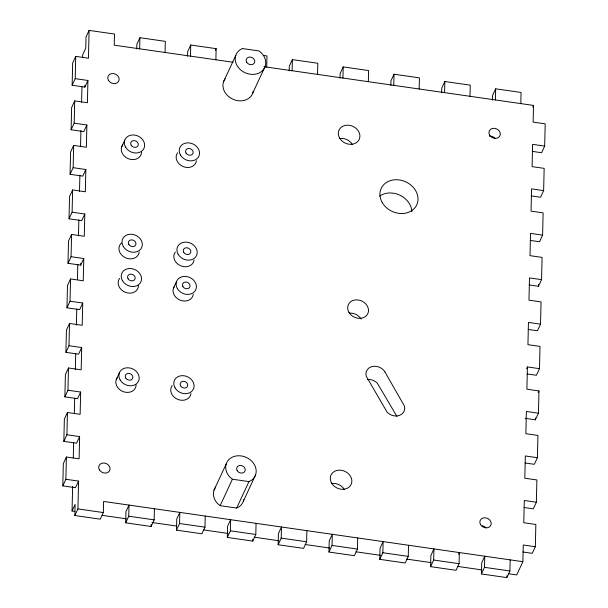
<?xml version="1.0" encoding="UTF-8"?>
<svg xmlns="http://www.w3.org/2000/svg" width="608" height="608" viewBox="0 0 608 608"><rect width="100%" height="100%" fill="white"/><g stroke="black" fill="none" stroke-linecap="round" stroke-linejoin="round"><path stroke-width="0.91" d="M62.806 485.883L65.877 479.271L78.576 481.095L75.506 487.707L62.806 485.883L63.323 463.63L66.394 457.018L79.101 458.842L79.618 436.582L66.91 434.758L63.84 441.37L76.547 443.194L79.618 436.582M63.84 441.37L64.364 419.117L67.435 412.498L80.134 414.329L80.659 392.069L67.952 390.245L64.881 396.857L77.588 398.681L80.659 392.069M64.881 396.857L65.398 374.604L68.468 367.984L81.176 369.816L81.692 347.556L68.985 345.732L65.922 352.344L78.622 354.168L81.692 347.556M65.922 352.344L66.439 330.091L69.51 323.471L82.217 325.303L82.734 303.042L70.026 301.218L66.956 307.83L79.663 309.654L82.734 303.042M66.956 307.83L67.473 285.578L70.543 278.958L83.25 280.79L83.775 258.529L71.068 256.705L67.997 263.317L80.704 265.141L83.775 258.529M67.997 263.317L68.514 241.064L71.584 234.445L84.292 236.276L84.808 214.016L72.101 212.192L69.031 218.804L81.738 220.628L84.808 214.016M69.031 218.804L69.555 196.551L72.626 189.932L85.325 191.763L85.85 169.503L73.142 167.679L70.072 174.291L82.779 176.115L85.85 169.503M70.072 174.291L70.589 152.038L73.659 145.418L86.366 147.25L86.883 124.99L74.184 123.166L71.113 129.778L83.813 131.602L86.883 124.99M71.113 129.778L71.63 107.525L74.7 100.905L87.408 102.737L87.924 80.476L75.217 78.652L72.147 85.264L84.854 87.088L87.924 80.476M72.147 85.264L72.671 63.012L75.742 56.392L88.441 58.224L89.095 30.4L114.502 34.048L114.243 45.182L233.13 62.259M65.877 479.271L66.394 457.018M66.91 434.758L67.435 412.498M67.952 390.245L68.468 367.984M68.985 345.732L69.51 323.471M70.026 301.218L70.543 278.958M71.068 256.705L71.584 234.445M72.101 212.192L72.626 189.932M73.142 167.679L73.659 145.418M74.184 123.166L74.7 100.905M75.217 78.652L75.742 56.392M74.868 511.419L72.048 511.016L72.626 486.354M73.287 457.9L73.644 442.723M74.328 413.311L74.685 398.141M75.346 369.679L75.726 353.552M76.388 325.098L76.76 308.97M77.452 279.566L77.801 264.389M78.47 235.934L78.842 219.807M79.504 191.353L79.884 175.226M80.545 146.764L80.925 130.644M81.586 102.182L81.943 87.005M82.627 57.6L82.696 54.758L85.766 48.138L86.024 37.012L89.095 30.4M263.986 66.698L533.512 105.42L533.125 122.117L545.194 123.85L544.677 146.102L532.608 144.37L532.091 166.63L544.16 168.363L543.636 190.616L531.567 188.883L531.05 211.143L543.119 212.876L542.602 235.129L530.533 233.396L530.009 255.656L542.078 257.389L541.561 279.642L529.492 277.909L528.975 300.17L541.044 301.902L540.527 324.155L528.451 322.422L527.934 344.683L540.003 346.416L539.486 368.668L527.417 366.936L526.893 389.196L538.969 390.929L538.445 413.182L526.376 411.449L525.859 433.709L537.928 435.442L537.411 457.702L525.335 455.962L524.818 478.222L536.887 479.955L536.37 502.216L524.301 500.475L523.777 522.736L535.853 524.468L535.329 546.729L523.26 544.988L522.872 561.686L103.603 501.44L103.337 512.567L100.267 519.179L74.86 515.531L75.118 504.404L72.048 511.016M80.704 265.141L80.742 263.287M84.854 87.088L84.9 85.234M74.86 515.531L77.93 508.919L78.576 481.095M125.681 522.834L125.94 511.708L129.01 505.088L128.752 516.222L125.681 522.834L151.088 526.482L154.158 519.87L154.417 508.744M136.739 48.952L136.846 44.316L139.916 37.704L165.323 41.352L165.064 52.478M139.658 48.83L139.916 37.704M151.088 526.482L151.134 524.628M176.502 530.138L176.761 519.004L179.831 512.392L179.573 523.518L176.502 530.138L201.909 533.786L204.98 527.174L205.238 516.048M187.56 56.255L187.667 51.619L190.737 45.007L216.144 48.655L215.886 59.782M190.479 56.134L190.737 45.007M227.324 537.442L227.582 526.308L230.652 519.696L230.394 530.822L227.324 537.442L252.73 541.09L255.801 534.478L256.059 523.344M252.73 541.09L252.776 539.235M266.707 67.085L266.965 55.959L263.332 55.434M278.145 544.738L278.403 533.611L281.474 526.999L281.215 538.126L278.145 544.738L303.552 548.393L306.622 541.781L306.88 530.647M289.195 70.862L289.309 66.219L292.38 59.607L317.786 63.262L317.528 74.389M292.114 70.741L292.38 59.607M328.966 552.041L329.224 540.915L332.295 534.303L332.036 545.429L328.966 552.041L354.373 555.697L357.443 549.077L357.702 537.951M340.016 78.158L340.13 73.522L343.201 66.91L368.608 70.558L368.349 81.692M342.935 78.037L343.201 66.91M379.787 559.345L380.046 548.218L383.116 541.599L382.858 552.733L379.787 559.345L405.194 562.993L408.264 556.381L408.523 545.254M390.838 85.462L390.952 80.826L394.022 74.214L419.429 77.862L419.17 88.996M393.756 85.34L394.022 74.214M430.608 566.648L430.867 555.522L433.937 548.902L433.679 560.036L430.608 566.648L456.015 570.296L459.086 563.684L459.344 552.558L458.576 554.207M441.659 92.766L441.773 88.13L444.836 81.518L470.25 85.166L469.992 96.292M444.577 92.644L444.836 81.518M481.43 573.952L481.688 562.818L484.758 556.206L484.5 567.332L481.43 573.952L506.836 577.6L509.907 570.988L510.165 559.862M492.48 100.069L492.586 95.433L495.657 88.821L521.071 92.469L520.813 103.596M495.398 99.948L495.657 88.821M506.836 577.6L506.882 575.746M525.16 418.334L535.374 419.801L535.42 417.947M529.211 284.924L538.49 286.262L538.536 284.407M121.653 146.878L124.724 140.266M215.376 50.312L216.144 48.655M223.546 81.761L235.82 55.305M116.219 379.681L119.29 373.069M252.837 92.902L265.118 66.447M173.424 288.306L176.495 281.694M214.016 490.17L226.298 463.714M215.612 487.168A15.686 13.019 24.9 0 0 217.656 503.629L220.126 505.681L232.408 479.226L248.953 481.597L251.499 480.274A15.686 13.019 24.9 0 0 251.94 461.388A15.686 13.019 24.9 0 0 230.379 458.295A15.686 13.019 24.9 0 0 229.938 477.174L232.408 479.226M220.126 505.681L236.672 508.052L248.953 481.597M243.306 501.311L255.588 474.856M532.745 107.076L533.512 105.42M544.677 146.102L541.606 152.722L532.319 151.384M543.636 190.616L540.565 197.235L531.286 195.898M542.602 235.129L539.532 241.748L530.244 240.411M538.49 286.262L541.561 279.642M540.527 324.155L537.457 330.775L528.17 329.437M526.65 368.592L527.417 366.936M539.486 368.668L536.416 375.288L527.128 373.95M538.202 392.586L538.969 390.929M535.374 419.801L538.445 413.182M537.411 457.702L534.341 464.314L525.054 462.977M536.37 502.216L533.3 508.828L524.012 507.49M522.872 561.686L516.732 574.91L508.273 573.694M535.329 546.729L532.258 553.341L522.979 552.003M236.672 508.052L239.225 506.73A15.686 13.019 24.9 0 0 243.74 499.654M77.93 508.919L103.337 512.567M128.752 516.222L154.158 519.87M179.573 523.518L204.98 527.174M230.394 530.822L255.801 534.478M281.215 538.126L306.622 541.781M332.036 545.429L357.443 549.077M382.858 552.733L408.264 556.381M433.679 560.036L459.086 563.684M484.5 567.332L509.907 570.988M102.136 515.341L126.578 518.852M151.962 522.5L176.404 526.011M203.665 529.925L228.114 533.444M254.433 537.221L278.882 540.732M305.201 544.517L329.642 548.028M355.969 551.813L380.41 555.324M406.737 559.109L431.178 562.62M457.505 566.398L481.946 569.916M396.971 416.457L377.355 383.238A10.503 8.717 24.9 0 0 367.551 379.506M332.34 483.421A11.111 9.226 24.9 0 1 344.386 489.577M349.463 313.135A10.724 8.9 24.9 0 1 361.084 319.071M340.389 138.442A11.111 9.226 24.9 0 1 352.435 144.598M141.58 152.053A10.458 8.679 24.9 0 1 128.584 158.817A10.458 8.679 24.9 0 1 122.717 144.879M196.407 160.71A10.458 8.679 24.9 0 1 183.046 166.531A10.458 8.679 24.9 0 1 177.604 152.768M139.209 252.084A10.458 8.679 24.9 0 1 125.02 257.526A10.458 8.679 24.9 0 1 121.448 243.018M194.096 259.973A10.458 8.679 24.9 0 1 180.736 265.795A10.458 8.679 24.9 0 1 175.286 252.031M138.464 285.593A10.458 8.679 24.9 0 1 125.468 292.357A10.458 8.679 24.9 0 1 119.601 278.418M193.298 294.249A10.458 8.679 24.9 0 1 179.938 300.071A10.458 8.679 24.9 0 1 174.488 286.307M136.146 384.856A10.458 8.679 24.9 0 1 123.15 391.62A10.458 8.679 24.9 0 1 117.283 377.682M190.98 393.513A10.458 8.679 24.9 0 1 177.62 399.334A10.458 8.679 24.9 0 1 172.17 385.571M253.262 91.246A15.686 13.019 24.9 0 1 232.993 99.271A15.686 13.019 24.9 0 1 225.142 78.759M481.969 525.753A5.882 4.887 24.9 0 1 485.974 527.797M489.569 136.215A5.882 4.887 24.9 0 1 495.064 138.305M379.62 196.118A19.608 16.279 24.9 0 1 400.018 195.252A19.608 16.279 24.9 0 1 411.874 211.721M242.455 48.556L239.909 49.879A15.686 13.019 24.9 0 0 239.468 68.765A15.686 13.019 24.9 0 0 261.03 71.866A15.686 13.019 24.9 0 0 261.47 52.98L259 50.935L242.455 48.556M384.872 371.83L383.496 370.006A10.503 8.717 24.9 0 0 371.207 366.814A10.503 8.717 24.9 0 0 366.214 376.192L387.144 412.232A10.503 8.717 24.9 0 0 399.433 415.416A10.503 8.717 24.9 0 0 404.426 406.045L384.872 371.83M331.603 483.117A11.111 9.226 24.9 0 0 350.307 485.807A11.111 9.226 24.9 0 0 341.286 470.273A11.111 9.226 24.9 0 0 331.603 483.117M348.962 312.375A10.724 8.9 24.9 0 0 367.012 314.974A10.724 8.9 24.9 0 0 358.31 299.987A10.724 8.9 24.9 0 0 348.962 312.375M339.652 138.138A11.111 9.226 24.9 0 0 358.355 140.828A11.111 9.226 24.9 0 0 349.334 125.294A11.111 9.226 24.9 0 0 339.652 138.138M125.582 147.166A10.458 8.679 24.9 0 0 143.184 149.697A10.458 8.679 24.9 0 0 134.695 135.075A10.458 8.679 24.9 0 0 125.582 147.166M180.47 155.055A10.458 8.679 24.9 0 0 198.071 157.586A10.458 8.679 24.9 0 0 189.582 142.964A10.458 8.679 24.9 0 0 180.47 155.055M123.264 246.43A10.458 8.679 24.9 0 0 140.866 248.961A10.458 8.679 24.9 0 0 132.377 234.338A10.458 8.679 24.9 0 0 123.264 246.43M178.152 254.319A10.458 8.679 24.9 0 0 195.753 256.85A10.458 8.679 24.9 0 0 187.264 242.227A10.458 8.679 24.9 0 0 178.152 254.319M128.828 244.439A3.922 3.253 24.9 0 0 135.432 245.389A3.922 3.253 24.9 0 0 132.248 239.909A3.922 3.253 24.9 0 0 128.828 244.439M183.715 252.328A3.922 3.253 24.9 0 0 190.319 253.278A3.922 3.253 24.9 0 0 187.135 247.79A3.922 3.253 24.9 0 0 183.715 252.328M131.146 145.175A3.922 3.253 24.9 0 0 137.75 146.125A3.922 3.253 24.9 0 0 134.566 140.638A3.922 3.253 24.9 0 0 131.146 145.175M186.033 153.064A3.922 3.253 24.9 0 0 192.637 154.006A3.922 3.253 24.9 0 0 189.453 148.527A3.922 3.253 24.9 0 0 186.033 153.064M122.466 280.706A10.458 8.679 24.9 0 0 140.068 283.237A10.458 8.679 24.9 0 0 131.579 268.614A10.458 8.679 24.9 0 0 122.466 280.706M128.03 278.715A3.922 3.253 24.9 0 0 134.634 279.665A3.922 3.253 24.9 0 0 131.45 274.178A3.922 3.253 24.9 0 0 128.03 278.715M182.917 286.604A3.922 3.253 24.9 0 0 189.521 287.546A3.922 3.253 24.9 0 0 186.337 282.066A3.922 3.253 24.9 0 0 182.917 286.604M177.354 288.595A10.458 8.679 24.9 0 0 194.955 291.126A10.458 8.679 24.9 0 0 186.466 276.503A10.458 8.679 24.9 0 0 177.354 288.595M120.148 379.97A10.458 8.679 24.9 0 0 137.75 382.5A10.458 8.679 24.9 0 0 129.261 367.878A10.458 8.679 24.9 0 0 120.148 379.97M125.712 377.978A3.922 3.253 24.9 0 0 132.316 378.928A3.922 3.253 24.9 0 0 129.132 373.449A3.922 3.253 24.9 0 0 125.712 377.978M175.036 387.858A10.458 8.679 24.9 0 0 192.637 390.389A10.458 8.679 24.9 0 0 184.148 375.767A10.458 8.679 24.9 0 0 175.036 387.858M180.599 385.867A3.922 3.253 24.9 0 0 187.203 386.817A3.922 3.253 24.9 0 0 184.019 381.33A3.922 3.253 24.9 0 0 180.599 385.867M246.681 62.229A4.446 3.686 24.9 0 0 254.167 63.3A4.446 3.686 24.9 0 0 250.557 57.091A4.446 3.686 24.9 0 0 246.681 62.229M237.158 470.638A4.446 3.686 24.9 0 0 244.636 471.709A4.446 3.686 24.9 0 0 241.026 465.5A4.446 3.686 24.9 0 0 237.158 470.638M489.615 135.12A5.882 4.887 24.9 0 0 499.518 136.549A5.882 4.887 24.9 0 0 494.737 128.326A5.882 4.887 24.9 0 0 489.615 135.12M480.525 524.613A5.882 4.887 24.9 0 0 490.428 526.034A5.882 4.887 24.9 0 0 485.655 517.811A5.882 4.887 24.9 0 0 480.525 524.613M382.265 202.601A19.608 16.279 24.9 0 0 415.272 207.343A19.608 16.279 24.9 0 0 399.35 179.938A19.608 16.279 24.9 0 0 382.265 202.601M99.37 469.847A5.882 4.887 24.9 0 0 109.273 471.268A5.882 4.887 24.9 0 0 104.492 463.045A5.882 4.887 24.9 0 0 99.37 469.847M108.452 80.355A5.882 4.887 24.9 0 0 118.355 81.776A5.882 4.887 24.9 0 0 113.582 73.56A5.882 4.887 24.9 0 0 108.452 80.355"/></g></svg>
